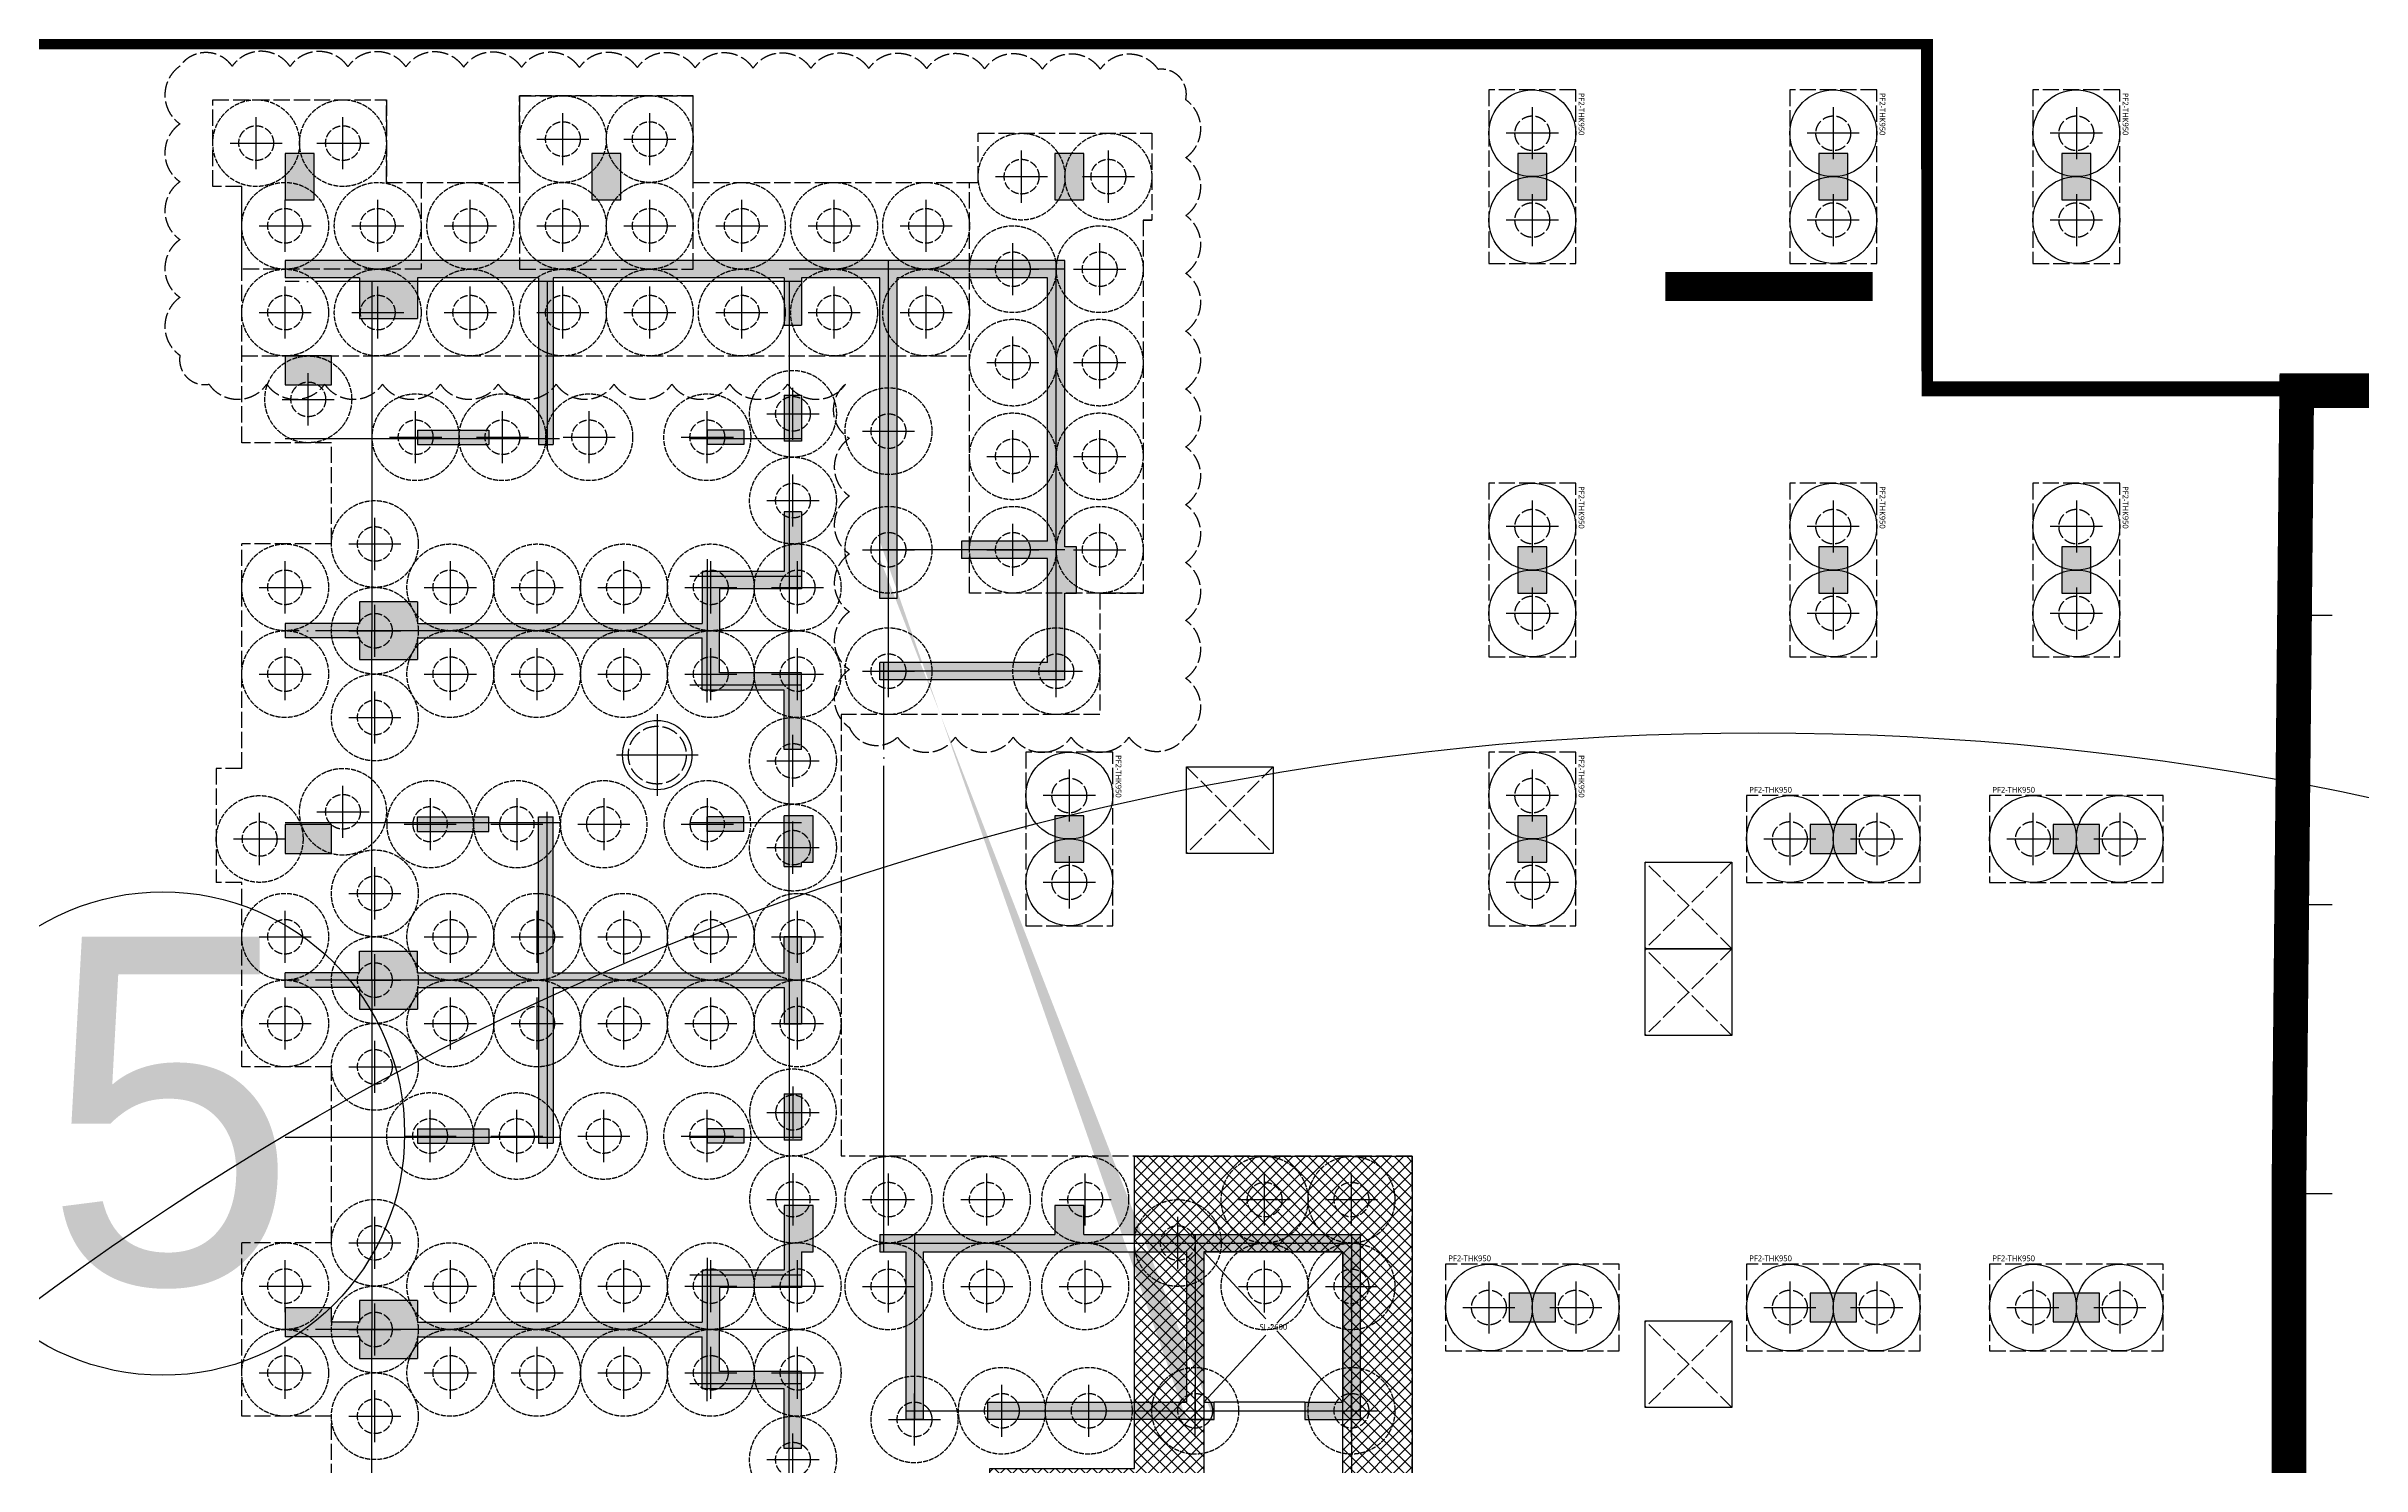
# Model space of a CAD drawing. Header units: millimetres. Extents: x 327808 to 2562540, y -728300 to 402793.
# Drawn here: x 932637 to 972644, y -90136 to -65597 of the extents above; entities that cross this region are included whole.
import ezdxf
from ezdxf.enums import TextEntityAlignment as Align

# ---------------------------------------------------------------- set-up
doc = ezdxf.new("R2010")
doc.units = ezdxf.units.MM
doc.header["$LTSCALE"] = 140
for name, pattern in [('CEN', [62, 60, -1, 0, -1]), ('CONTINOUS', [0]), ('DDOT', [14, 12, -1, 0, -1]), ('HID', [2.5, 2, -0.5])]:
    doc.linetypes.add(name, pattern=pattern)
doc.layers.add('0106', color=30, linetype='HID', plot=False)
doc.layers.add('DEFPOINT', color=144, linetype='Continuous', plot=False)
for name, color, linetype in [('252', 252, 'Continuous'), ('CEN', 1, 'CEN'), ('EL7', 7, 'Continuous'), ('MAT', 7, 'Continuous'), ('OPEN', 9, 'DDOT'), ('PILE', 3, 'HID'), ('PILE-P', 4, 'HID'), ('WALL', 4, 'Continuous'), ('기초꺽임', 7, 'Continuous'), ('기초꺽임-HAT', 5, 'Continuous'), ('기초연단', 3, 'Continuous'), ('끊어치기라인', 7, 'Continuous'), ('보강구간', 6, 'HID'), ('집수정-영구', 1, 'Continuous'), ('집수정-우수', 6, 'Continuous'), ('집수정-주동', 21, 'Continuous')]:
    doc.layers.add(name, color=color, linetype=linetype)
doc.styles.add('맑은고딕', font='malgun.ttf')
doc.styles.add('울릉도L', font='')
doc.styles.get('울릉도L').set_extended_font_data('Dotum')

# ---------------------------------------------------------------- blocks, each defined once
blk = doc.blocks.new('A$C762E058C')
at = {"layer": '252'}
h = blk.add_hatch(color=256, dxfattribs=at)
h.dxf.hatch_style = 1
h.paths.add_polyline_path([(6100, -22900), (5300, -22900), (5300, -23400), (6100, -23400)])
h.paths.add_polyline_path([(6100, -31000), (5300, -31000), (5300, -31500), (6100, -31500)])
h.paths.add_polyline_path([(6100, -39100), (5300, -39100), (5300, -39600), (6100, -39600)])
h.paths.add_polyline_path([(6100, -47200), (5300, -47200), (5300, -47700), (6100, -47700)])
h.paths.add_polyline_path([(6100, -55300), (5300, -55300), (5300, -55800), (6100, -55800)])
h.paths.add_polyline_path([(6100, -63400), (5300, -63400), (5300, -63900), (6100, -63900)])
h.paths.add_polyline_path([(50390, -22900), (50390, -23150), (44400, -23150), (44400, -23400), (43600, -23400), (43600, -23150), (40100, -23150), (40100, -23700), (39600, -23700), (39600, -23150), (34900, -23150), (34900, -23700), (34400, -23700), (34400, -23150), (26900, -23150), (26900, -23700), (26400, -23700), (26400, -22900)])
h.paths.add_polyline_path([(51300, -22900), (51300, -23150), (51800, -23150), (51800, -23700), (52300, -23700), (52300, -22900)])
h.paths.add_polyline_path([(40100, -28300), (40100, -27500), (39600, -27500), (39600, -28300)])
h.paths.add_polyline_path([(13600, -23700), (13600, -22900), (13100, -22900), (13100, -23700)])
h.paths.add_polyline_path([(13600, -28300), (13600, -27500), (13100, -27500), (13100, -28300)])
h.paths.add_polyline_path([(26900, -28300), (26900, -27500), (26400, -27500), (26400, -28300)])
h.paths.add_polyline_path([(18900, -23700), (18900, -22900), (18400, -22900), (18400, -23700)])
h.paths.add_polyline_path([(52300, -28300), (52300, -27500), (51800, -27500), (51800, -28300)])
h.paths.add_polyline_path([(44300, -28300), (44300, -27500), (43800, -27500), (43800, -28300)])
h.paths.add_polyline_path([(34900, -28300), (34900, -27500), (34400, -27500), (34400, -28300)])
h.paths.add_polyline_path([(18900, -28300), (18900, -27500), (18400, -27500), (18400, -28300)])
h.paths.add_polyline_path([(35050, -47200), (34250, -47200), (34250, -47700), (35050, -47700)])
h.paths.add_polyline_path([(40250, -47200), (39450, -47200), (39450, -47700), (40250, -47700)])
h.paths.add_polyline_path([(34900, -39750), (34900, -38950), (34400, -38950), (34400, -39750)])
h.paths.add_polyline_path([(40250, -39100), (39450, -39100), (39450, -39600), (40250, -39600)])
h.paths.add_polyline_path([(40100, -35100), (40100, -34300), (39600, -34300), (39600, -35100)])
h.paths.add_polyline_path([(44450, -39100), (43650, -39100), (43650, -39600), (44450, -39600)])
h.paths.add_polyline_path([(44300, -35100), (44300, -34300), (43800, -34300), (43800, -35100)])
h.paths.add_polyline_path([(34900, -35100), (34900, -34300), (34400, -34300), (34400, -35100)])
h.paths.add_polyline_path([(44450, -47200), (43650, -47200), (43650, -47700), (44450, -47700)])
h.paths.add_polyline_path([(44450, -63400), (43650, -63400), (43650, -63900), (44450, -63900)])
h.paths.add_polyline_path([(44450, -55300), (43650, -55300), (43650, -55800), (44450, -55800)])
h.paths.add_polyline_path([(52250, -63400), (51450, -63400), (51450, -63900), (52250, -63900)])
h.paths.add_polyline_path([(60350, -55300), (59550, -55300), (59550, -55800), (60350, -55800)])
h.paths.add_polyline_path([(52250, -55300), (51450, -55300), (51450, -55800), (52250, -55800)])
h.paths.add_polyline_path([(60350, -63400), (59550, -63400), (59550, -63900), (60350, -63900)])
h.paths.add_polyline_path([(52300, -35100), (52300, -34300), (51800, -34300), (51800, -35100)])
h.paths.add_polyline_path([(60300, -35100), (60300, -34300), (59800, -34300), (59800, -35100)])
h.paths.add_polyline_path([(60350, -39100), (59550, -39100), (59550, -39600), (60350, -39600)])
h.paths.add_polyline_path([(52250, -39100), (51450, -39100), (51450, -39600), (52250, -39600)])
h.paths.add_polyline_path([(60350, -47200), (59550, -47200), (59550, -47700), (60350, -47700)])
h.paths.add_polyline_path([(52250, -47200), (51450, -47200), (51450, -47700), (52250, -47700)])
h.paths.add_polyline_path([(60300, -23700), (60300, -22900), (59800, -22900), (59800, -23700)])
h.paths.add_polyline_path([(60300, -28300), (60300, -27500), (59800, -27500), (59800, -28300)])
h = blk.add_hatch(color=256, dxfattribs=at)
h.dxf.hatch_style = 1
h.paths.add_polyline_path([(35050, -54495), (34250, -54495), (34250, -54995), (35050, -54995)])
h.paths.add_polyline_path([(40280, -55295), (40480, -55295), (40480, -55985), (39665, -55985), (39665, -56285), (40480, -56285), (40480, -60480), (37300, -60480), (37300, -60730), (40480, -60730), (40480, -63825), (39180, -63825), (39180, -64125), (39300, -64125), (39300, -64625), (39800, -64625), (39800, -64125), (40480, -64125), (40480, -65410), (40780, -65410), (40780, -54495), (40280, -54495)])
h.paths.add_polyline_path([(34900, -64625), (34900, -64125), (35160, -64125), (35160, -63825), (33805, -63825), (33805, -57445), (34755, -57445), (34755, -56285), (36135, -56285), (36135, -55985), (34455, -55985), (34455, -57145), (33680, -57145), (32905, -57145), (32905, -55985), (31225, -55985), (31225, -56285), (32605, -56285), (32605, -57445), (33555, -57445), (33555, -63825), (32200, -63825), (32200, -64125), (33555, -64125), (33555, -65410), (33805, -65410), (33805, -64125), (34400, -64125), (34400, -64625)])
h.paths.add_polyline_path([(26565, -64625), (26565, -64125), (25700, -64125), (25700, -63825), (26815, -63825), (26815, -60730), (23820, -60730), (23820, -60480), (26815, -60480), (26815, -56285), (26185, -56285), (26185, -55985), (26940, -55985), (27695, -55985), (27695, -56285), (27065, -56285), (27065, -60480), (30060, -60480), (30060, -60730), (27065, -60730), (27065, -63825), (28180, -63825), (28180, -64125), (27065, -64125), (27065, -65410), (26815, -65410), (26815, -64625)])
h.paths.add_polyline_path([(18900, -64625), (18900, -64125), (20075, -64125), (20075, -65410), (20325, -65410), (20325, -64125), (21680, -64125), (21680, -63825), (20325, -63825), (20325, -57445), (21275, -57445), (21275, -56285), (22655, -56285), (22655, -55985), (20975, -55985), (20975, -57145), (20200, -57145), (19425, -57145), (19425, -55985), (17745, -55985), (17745, -56285), (19125, -56285), (19125, -57445), (20075, -57445), (20075, -63825), (18400, -63825), (18400, -64625)])
h.paths.add_polyline_path([(13100, -55785), (13100, -55985), (13100, -65410), (13400, -65410), (13400, -64325), (13900, -64325), (13900, -64125), (14700, -64125), (14700, -63825), (13400, -63825), (13400, -60730), (16580, -60730), (16580, -60480), (13400, -60480), (13400, -56285), (14215, -56285), (14215, -55985), (13900, -55985), (13900, -55785)])
h.paths.add_polyline_path([(31375, -54635), (31375, -54485), (23825, -54485), (23825, -54185), (26175, -54185), (26175, -51585), (27175, -51585), (27175, -51885), (26475, -51885), (26475, -54185), (31375, -54185), (31375, -51885), (30775, -51885), (30775, -51585), (31675, -51585), (31675, -54635)])
h.paths.add_polyline_path([(29585, -51585), (29585, -51885), (28265, -51885), (28265, -51585)], flags=17)
h.paths.add_polyline_path([(17480, -53885), (15385, -53885), (15385, -53185), (14385, -53185), (14385, -53885), (13100, -53885), (13100, -54185), (22025, -54185), (22025, -53885), (22025, -53115), (21725, -53115), (21725, -53885), (17730, -53885), (17730, -51050), (17480, -51050)])
h.paths.add_polyline_path([(15385, -51300), (15385, -51050), (16620, -51050), (16620, -51300)], flags=17)
h.paths.add_polyline_path([(21025, -51300), (21025, -51050), (20395, -51050), (20395, -51300)], flags=17)
h.paths.add_polyline_path([(21725, -51905), (21725, -51105), (22025, -51105), (22025, -51905)])
h.paths.add_polyline_path([(29690, -64125), (29690, -63825), (30090, -63825), (30090, -64125)])
h.paths.add_polyline_path([(29810, -63125), (30060, -63125), (30060, -61590), (29810, -61590)], flags=17)
h.paths.add_polyline_path([(29810, -56985), (30060, -56985), (30060, -57815), (29810, -57815)], flags=17)
h.paths.add_polyline_path([(29205, -56285), (30005, -56285), (30005, -55985), (29205, -55985)])
h.paths.add_polyline_path([(37670, -64125), (37670, -63825), (37270, -63825), (37270, -64125)])
h.paths.add_polyline_path([(37550, -63125), (37300, -63125), (37300, -61590), (37550, -61590)])
h.paths.add_polyline_path([(37550, -56985), (37300, -56985), (37300, -57815), (37550, -57815)])
h.paths.add_polyline_path([(38155, -56285), (37355, -56285), (37355, -55985), (38155, -55985)], flags=17)
h.paths.add_polyline_path([(24190, -64125), (24190, -63825), (23790, -63825), (23790, -64125)])
h.paths.add_polyline_path([(24070, -63125), (23820, -63125), (23820, -61590), (24070, -61590)])
h.paths.add_polyline_path([(24070, -56985), (23820, -56985), (23820, -57815), (24070, -57815)])
h.paths.add_polyline_path([(24675, -56285), (23875, -56285), (23875, -55985), (24675, -55985)])
h.paths.add_polyline_path([(16210, -64125), (16210, -63825), (16610, -63825), (16610, -64125)])
h.paths.add_polyline_path([(16330, -63125), (16580, -63125), (16580, -61590), (16330, -61590)], flags=17)
h.paths.add_polyline_path([(16330, -56985), (16580, -56985), (16580, -57815), (16330, -57815)], flags=17)
h.paths.add_polyline_path([(15725, -56285), (16525, -56285), (16525, -55985), (15725, -55985)], flags=17)
h.paths.add_polyline_path([(26775, -34300), (26575, -34300), (26575, -29350), (13100, -29350), (13100, -29650), (14385, -29650), (14385, -30350), (15385, -30350), (15385, -29650), (17480, -29650), (17480, -32530), (17730, -32530), (17730, -29650), (21725, -29650), (21725, -30465), (22025, -30465), (22025, -29650), (23375, -29650), (23375, -35190), (23675, -35190), (23675, -29650), (26275, -29650), (26275, -34200), (24785, -34200), (24785, -34500), (26275, -34500), (26275, -36300), (23375, -36300), (23375, -36600), (26575, -36600), (26575, -35100), (26775, -35100)])
h.paths.add_polyline_path([(13100, -47455), (13100, -47955), (14385, -47955), (14385, -48330), (15385, -48330), (15385, -47955), (20305, -47955), (20305, -48855), (21725, -48855), (21725, -49885), (22025, -49885), (22025, -48555), (20605, -48555), (20605, -47830), (20605, -47105), (22025, -47105), (22025, -46485), (22225, -46485), (22225, -45685), (21725, -45685), (21725, -45775), (21725, -46805), (20305, -46805), (20305, -47705), (15385, -47705), (15385, -47330), (14385, -47330), (14385, -47705), (13900, -47705), (13900, -47455)])
h.paths.add_polyline_path([(13900, -39100), (13100, -39100), (13100, -39600), (13900, -39600)], flags=17)
h.paths.add_polyline_path([(13900, -31000), (13100, -31000), (13100, -31500), (13900, -31500)], flags=17)
h.paths.add_polyline_path([(22225, -39750), (22225, -38950), (21725, -38950), (21725, -39825), (22025, -39825), (22025, -39750)])
h.paths.add_polyline_path([(26900, -39750), (26900, -38950), (26400, -38950), (26400, -39750)], flags=17)
h.paths.add_polyline_path([(26400, -45685), (26400, -46185), (23375, -46185), (23375, -46485), (23825, -46485), (23825, -49385), (24125, -49385), (24125, -46485), (28675, -46485), (28675, -49085), (25235, -49085), (25235, -49385), (29150, -49385), (29150, -49085), (28975, -49085), (28975, -46485), (31375, -46485), (31375, -49085), (30720, -49085), (30720, -49385), (31675, -49385), (31675, -46185), (26900, -46185), (26900, -45685)])
h.paths.add_polyline_path([(15385, -35250), (14385, -35250), (14385, -35625), (13100, -35625), (13100, -35875), (14385, -35875), (14385, -36250), (15385, -36250), (15385, -35875), (20305, -35875), (20305, -36775), (21725, -36775), (21725, -37805), (22025, -37805), (22025, -36475), (20605, -36475), (20605, -35750), (20605, -35025), (22025, -35025), (22025, -33695), (21725, -33695), (21725, -34725), (20305, -34725), (20305, -35625), (15385, -35625)])
h.paths.add_polyline_path([(14385, -41665), (13100, -41665), (13100, -41915), (14385, -41915), (14385, -42290), (15385, -42290), (15385, -41915), (17480, -41915), (17480, -44610), (17730, -44610), (17730, -41915), (21725, -41915), (21725, -42545), (22025, -42545), (22025, -41790), (22025, -41035), (21725, -41035), (21725, -41665), (17730, -41665), (17730, -38970), (17480, -38970), (17480, -41665), (15385, -41665), (15385, -41290), (14385, -41290)])
h.paths.add_polyline_path([(15385, -39220), (15385, -38970), (16620, -38970), (16620, -39220)], flags=17)
h.paths.add_polyline_path([(21025, -39220), (21025, -38970), (20395, -38970), (20395, -39220)], flags=17)
h.paths.add_polyline_path([(15385, -44360), (15385, -44610), (16620, -44610), (16620, -44360)], flags=17)
h.paths.add_polyline_path([(21025, -44360), (21025, -44610), (20395, -44610), (20395, -44360)], flags=17)
h.paths.add_polyline_path([(21725, -43755), (21725, -44555), (22025, -44555), (22025, -43755)])
h.paths.add_polyline_path([(15385, -32280), (15385, -32530), (16620, -32530), (16620, -32280)], flags=17)
h.paths.add_polyline_path([(21025, -32280), (21025, -32530), (20395, -32530), (20395, -32280)], flags=17)
h.paths.add_polyline_path([(21725, -31675), (21725, -32475), (22025, -32475), (22025, -31675)], flags=17)
edge = h.paths.add_edge_path()
edge.add_line((23375, -34500), (23375, -34200))
edge.add_line((28675, -49385), (29150, -49385))
blk = doc.blocks.new('PILE-600')
at = {"layer": 'DEFPOINT', "color": 173, "linetype": 'HID', "ltscale": 0.3}
blk.add_circle((0, 0), 750, dxfattribs=at)
at = {"layer": 'PILE', "linetype": 'Continuous'}
for p, q in [((0, -450), (0, 450)), ((-450, 0), (450, 0))]:
    blk.add_line(p, q, dxfattribs=at)
at = {"layer": 'PILE', "ltscale": 0.5}
blk.add_circle((0, 0), 300, dxfattribs=at)
blk = doc.blocks.new('PILE-P')
at = {"layer": 'DEFPOINT'}
blk.add_circle((0, 0), 750, dxfattribs=at)
at = {"layer": 'PILE-P', "color": 4, "linetype": 'CONTINOUS'}
for p, q in [((0, -450), (0, 450)), ((-450, 0), (450, 0))]:
    blk.add_line(p, q, dxfattribs=at)
at = {"layer": 'PILE-P', "linetype": 'HID', "ltscale": 0.7}
blk.add_circle((0, 0), 300, dxfattribs=at)
blk = doc.blocks.new('PF2')
at = {"layer": 'MAT', "linetype": 'HID'}
blk.add_lwpolyline([(-1500, -750), (1500, -750), (1500, 750), (-1500, 750)], close=True, dxfattribs=at)
at = {"layer": 'PILE-P', "rotation": 270}
for p in [(-750, 0), (750, 0)]:
    blk.add_blockref('PILE-P', p, dxfattribs=at)
at = {"layer": 'DEFPOINT', "color": 1, "style": '맑은고딕'}
blk.add_text('PF2-THK950', height=100, dxfattribs=at).set_placement((-1450, 850), align=Align.MIDDLE_LEFT)
blk = doc.blocks.new('집수정-주동')
at = {"layer": '집수정-주동'}
for p, q in [((0, 707), (0, -707)), ((707, 0), (-707, 0))]:
    blk.add_line(p, q, dxfattribs=at)
blk.add_circle((0, 0), 600, dxfattribs=at)
at = {"layer": '집수정-주동', "linetype": 'HID'}
blk.add_circle((0, 0), 500, dxfattribs=at)
blk = doc.blocks.new('집수정-1.5x1.5-영구')
at = {"layer": '집수정-영구', "linetype": 'HID'}
for p, q in [((1500, 0), (0, 1500)), ((0, 0), (1500, 1500))]:
    blk.add_line(p, q, dxfattribs=at)
at = {"layer": '집수정-영구'}
blk.add_lwpolyline([(0, 0), (0, 1500), (1500, 1500), (1500, 0)], close=True, dxfattribs=at)
blk = doc.blocks.new('영구집수정')
at = {"layer": '집수정-영구', "rotation": 180}
blk.add_blockref('집수정-1.5x1.5-영구', (30175, -38100), dxfattribs=at)

msp = doc.modelspace()

# ---------------------------------------------------------------- hatches: boundary and pattern name
at = {"layer": '기초꺽임'}
h = msp.add_hatch(dxfattribs=at)
h.set_pattern_fill('CROSS', color=6, scale=10000)
h.set_pattern_definition([(0, (70880.7, -460434.6), (2500, 2500), [1250, -3750]), (90, (71505.7, -461059.6), (-2500, 2500), [1250, -3750])])
h.paths.add_polyline_path([(985461.5, -108327.2), (1005312.2, -108327.2), (1005313.9, -131505.2), (1037254.7, -131502.9), (1037712.2, -107735.2), (1020512.6, -107646.7), (1020512.2, -91630.2), (987625, -91648), (987426.2, -71705.2), (971521.4, -71550.8), (971386.9, -107841.7), (923137.2, -107857.2), (923137.2, -117355.2), (946812.2, -117355.2), (946812.2, -131611.5), (985461.4, -131505.2)])
at = {"layer": '기초꺽임-HAT'}
h = msp.add_hatch(dxfattribs=at)
h.set_pattern_fill('ANSI37', color=256, scale=1200, style=0)
h.set_pattern_definition([(45, (1014344.78, -18896.3), (-106.06602, 106.06602), []), (135, (1014344.78, -18896.3), (-106.06602, -106.06602), [])])
h.paths.add_polyline_path([(950138.7, -94135.8), (955038.7, -94135.8), (955038.7, -86435.8), (952638.7, -86435.8), (952638.7, -91835.8), (950138.7, -91835.8)], flags=16)
h.paths.add_polyline_path([(956238.7, -95335.8), (948663.7, -95335.8), (948663.7, -93535.8), (948938.7, -93535.8), (948938.7, -90185.8), (951438.7, -90185.8), (951438.7, -84785.8), (952638.7, -84785.8), (956238.7, -84785.8)])

# ---------------------------------------------------------------- linework, layer by layer
at = {"color": 130, "linetype": 'ByBlock', "const_width": 200}
for points in [[(965138.7, -12890.2), (982588.8, -12890.2), (982588.8, -23920.2), (978428.8, -23920.2), (978428.8, -33900.2), (995788.8, -33900.2), (995788.8, -38570.2), (1011578.8, -38570.2), (1011763.7, -67700.8), (987427.7, -67700.8), (987427.7, -71550.8), (965138.7, -71550.8), (965138.7, -12675.1)], [(918822.5, -107687.3), (971388.4, -107687.3), (971521.7, -71491.4), (965138.7, -71491.4), (965128.9, -65549.6), (918822.5, -65549.6), (918822.5, -107687.3)]]:
    msp.add_lwpolyline(points, dxfattribs=at)
at = {"layer": '0106'}
msp.add_lwpolyline([(934946.5, -65939, 0.5205671), (934946.5, -66939, 0.5205671), (934946.5, -67939, 0.5205671), (934946.5, -68939, 0.5205671), (934946.5, -69939, 0.5205671), (934946.5, -70939, 0.5205671), (935446.5, -71439.1, 0.5205671), (936446.5, -71439.1, 0.5205671), (937446.5, -71439.1, 0.5205671), (938446.5, -71439.1, 0.5205671), (939446.5, -71439.1, 0.5205671), (940446.5, -71439.1, 0.5205671), (941446.5, -71439.1, 0.5205671), (942446.5, -71439.1, 0.5205671), (943446.5, -71439.1, 0.5205671), (944446.5, -71439.1, 0.5205671), (945446.5, -71439.1, 0.5205671), (946446.5, -71439.1, 0.5205671), (946512.6, -72373, 0.5205671), (946512.6, -73373, 0.5205671), (946512.6, -74373, 0.5205671), (946512.6, -75373, 0.5205671), (946512.6, -76373, 0.5205671), (946512.6, -77373, 0.5205671), (947344.1, -77541.5, 0.5205671), (948344.1, -77541.5, 0.5205671), (949344.1, -77541.5, 0.5205671), (950344.1, -77541.5, 0.5205671), (951344.1, -77541.5, 0.5205671), (952324.9, -77522.2, 0.5205671), (952324.9, -76522.2, 0.5205671), (952324.9, -75522.2, 0.5205671), (952324.9, -74522.2, 0.5205671), (952324.9, -73522.2, 0.5205671), (952324.9, -72522.2, 0.5205671), (952324.9, -71522.2, 0.5205671), (952324.9, -70522.2, 0.5205671), (952324.9, -69522.2, 0.5205671), (952324.9, -68522.2, 0.5205671), (952324.9, -67522.2, 0.5205671), (952324.9, -66522.2, 0.5205671), (951849.1, -65996.4, 0.5205671), (950849.1, -65993, 0.5205671), (949849.1, -65989.6, 0.5205671), (948849.1, -65986.2, 0.5205671), (947849.1, -65982.9, 0.5205671), (946849.1, -65979.5, 0.5205671), (945849.1, -65976.1, 0.5205671), (944849.1, -65972.7, 0.5205671), (943849.1, -65969.3, 0.5205671), (942849.1, -65965.9, 0.5205671), (941849.1, -65962.5, 0.5205671), (940849.1, -65959.1, 0.5205671), (939849.1, -65955.7, 0.5205671), (938849.1, -65952.3, 0.5205671), (937849.1, -65948.9, 0.5205671), (936849.1, -65945.5, 0.5205671), (935849.2, -65942.1, 0.5205671)], format="xyb", close=True, dxfattribs=at)
at = {"layer": 'CEN'}
for p, q in [((950238.7, -69450.8), (945473.7, -69450.8)), ((947188.7, -76550.8), (947188.7, -69300.8)), ((950088.7, -76550.8), (950088.7, -69300.8)), ((945688.7, -69660.8), (936763.7, -69660.8)), ((938263.7, -69660.8), (938263.7, -75700.8)), ((941293.7, -69660.8), (941293.7, -72570.8)), ((945473.7, -69660.8), (945473.7, -75700.8)), ((941503.7, -72380.8), (936763.7, -72380.8)), ((945688.7, -72380.8), (943753.7, -72380.8)), ((950238.7, -74300.8), (947038.7, -74300.8)), ((945688.7, -74760.8), (943753.7, -74760.8)), ((944053.7, -74460.8), (944053.7, -75700.8)), ((945688.7, -75700.8), (936763.7, -75700.8)), ((945688.7, -75700.8), (936763.7, -75700.8)), ((938263.7, -81740.8), (938263.7, -75700.8)), ((944053.7, -76940.8), (944053.7, -75700.8)), ((945473.7, -81740.8), (945473.7, -75700.8)), ((950238.7, -76400.8), (947038.7, -76400.8)), ((947108.7, -86435.8), (947108.7, -76250.8)), ((945688.7, -76640.8), (943753.7, -76640.8)), ((941503.7, -79020.8), (936763.7, -79020.8)), ((941293.7, -81740.8), (941293.7, -78830.8)), ((945688.7, -79020.8), (943753.7, -79020.8)), ((945688.7, -81740.8), (936763.7, -81740.8)), ((945688.7, -81740.8), (936763.7, -81740.8)), ((938263.7, -81740.8), (938263.7, -87780.8)), ((941293.7, -81740.8), (941293.7, -84650.8)), ((945473.7, -81740.8), (945473.7, -87780.8)), ((941503.7, -84460.8), (936763.7, -84460.8)), ((945688.7, -84460.8), (943753.7, -84460.8)), ((947038.7, -86285.8), (955338.7, -86285.8)), ((947638.7, -86135.8), (947638.7, -89335.8)), ((952488.7, -86135.8), (952488.7, -89335.8)), ((955188.7, -86135.8), (955188.7, -94585.8)), ((944053.7, -86540.8), (944053.7, -87780.8)), ((945688.7, -86840.8), (943753.7, -86840.8)), ((945688.7, -87780.8), (936763.7, -87780.8)), ((945688.7, -87780.8), (936763.7, -87780.8)), ((938263.7, -93820.8), (938263.7, -87780.8)), ((944053.7, -89020.8), (944053.7, -87780.8)), ((945473.7, -93820.8), (945473.7, -87780.8)), ((945688.7, -88720.8), (943753.7, -88720.8)), ((947488.7, -89185.8), (955338.7, -89185.8))]:
    msp.add_line(p, q, dxfattribs=at)
at = {"layer": 'EL7'}
msp.add_line((954383.7, -89035.8), (952813.7, -89035.8), dxfattribs=at)
at = {"layer": 'OPEN'}
for p, q in [((955038.7, -89035.8), (952638.7, -86435.8)), ((955038.7, -86435.8), (952638.7, -89035.8))]:
    msp.add_line(p, q, dxfattribs=at)
at = {"layer": 'WALL'}
for p, q in [((937263.7, -67450.8), (936763.7, -67450.8)), ((936763.7, -67450.8), (936763.7, -68250.8)), ((937263.7, -68250.8), (937263.7, -67450.8)), ((942563.7, -67450.8), (942063.7, -67450.8)), ((942063.7, -67450.8), (942063.7, -68250.8)), ((942563.7, -68250.8), (942563.7, -67450.8)), ((950563.7, -67450.8), (950063.7, -67450.8)), ((950063.7, -67450.8), (950063.7, -68250.8)), ((950563.7, -68250.8), (950563.7, -67450.8)), ((958563.7, -67450.8), (958063.7, -67450.8)), ((958063.7, -67450.8), (958063.7, -68250.8)), ((958563.7, -68250.8), (958563.7, -67450.8)), ((963763.7, -67450.8), (963263.7, -67450.8)), ((963263.7, -67450.8), (963263.7, -68250.8)), ((963763.7, -68250.8), (963763.7, -67450.8)), ((967963.7, -67450.8), (967463.7, -67450.8)), ((967463.7, -67450.8), (967463.7, -68250.8)), ((967963.7, -68250.8), (967963.7, -67450.8)), ((936763.7, -68250.8), (937263.7, -68250.8)), ((942063.7, -68250.8), (942563.7, -68250.8)), ((950063.7, -68250.8), (950563.7, -68250.8)), ((958063.7, -68250.8), (958563.7, -68250.8)), ((963263.7, -68250.8), (963763.7, -68250.8)), ((967463.7, -68250.8), (967963.7, -68250.8)), ((936763.7, -69300.8), (936763.7, -69600.8)), ((950238.7, -69300.8), (936763.7, -69300.8)), ((938048.7, -69600.8), (936763.7, -69600.8)), ((938048.7, -69600.8), (938048.7, -70300.8)), ((939048.7, -69600.8), (939048.7, -70300.8)), ((941143.7, -69600.8), (939048.7, -69600.8)), ((941143.7, -69600.8), (941143.7, -72480.8)), ((941393.7, -69600.8), (941393.7, -72480.8)), ((945388.7, -69600.8), (941393.7, -69600.8)), ((945388.7, -69600.8), (945388.7, -70415.8)), ((947038.7, -69600.8), (945688.7, -69600.8)), ((945688.7, -69600.8), (945688.7, -70415.8)), ((947038.7, -75140.8), (947038.7, -69600.8)), ((947338.7, -75140.8), (947338.7, -69600.8)), ((949938.7, -69600.8), (947338.7, -69600.8)), ((949938.7, -74150.8), (949938.7, -69600.8)), ((950238.7, -74250.8), (950238.7, -69300.8)), ((938048.7, -70300.8), (939048.7, -70300.8)), ((945388.7, -70415.8), (945688.7, -70415.8)), ((936763.7, -70950.8), (936763.7, -71450.8)), ((937563.7, -70950.8), (936763.7, -70950.8)), ((937563.7, -71450.8), (937563.7, -70950.8)), ((936763.7, -71450.8), (937563.7, -71450.8)), ((945388.7, -71625.8), (945688.7, -71625.8)), ((945388.7, -71625.8), (945388.7, -72425.8)), ((945688.7, -71625.8), (945688.7, -72425.8)), ((939048.7, -72230.8), (940283.7, -72230.8)), ((939048.7, -72230.8), (939048.7, -72480.8)), ((940283.7, -72230.8), (940283.7, -72480.8)), ((944688.7, -72230.8), (944058.7, -72230.8)), ((944058.7, -72230.8), (944058.7, -72480.8)), ((944688.7, -72230.8), (944688.7, -72480.8)), ((939048.7, -72480.8), (940283.7, -72480.8)), ((941143.7, -72480.8), (941393.7, -72480.8)), ((944688.7, -72480.8), (944058.7, -72480.8)), ((945688.7, -72425.8), (945388.7, -72425.8)), ((945688.7, -73645.8), (945388.7, -73645.8)), ((945388.7, -73645.8), (945388.7, -74675.8)), ((945688.7, -73645.8), (945688.7, -74975.8)), ((947038.7, -74450.8), (947038.7, -74150.8)), ((949938.7, -74150.8), (948448.7, -74150.8)), ((948448.7, -74150.8), (948448.7, -74450.8)), ((950438.7, -74250.8), (950238.7, -74250.8)), ((950438.7, -75050.8), (950438.7, -74250.8)), ((958563.7, -74250.8), (958063.7, -74250.8)), ((958063.7, -74250.8), (958063.7, -75050.8)), ((958563.7, -75050.8), (958563.7, -74250.8)), ((963763.7, -74250.8), (963263.7, -74250.8)), ((963263.7, -74250.8), (963263.7, -75050.8)), ((963763.7, -75050.8), (963763.7, -74250.8)), ((967963.7, -74250.8), (967463.7, -74250.8)), ((967463.7, -74250.8), (967463.7, -75050.8)), ((967963.7, -75050.8), (967963.7, -74250.8)), ((943968.7, -74675.8), (943968.7, -75575.8)), ((945388.7, -74675.8), (943968.7, -74675.8)), ((949938.7, -74450.8), (948448.7, -74450.8)), ((949938.7, -76250.8), (949938.7, -74450.8)), ((938048.7, -75200.8), (938048.7, -75575.8)), ((939048.7, -75200.8), (938048.7, -75200.8)), ((939048.7, -75200.8), (939048.7, -75575.8)), ((944268.7, -74975.8), (944268.7, -75700.8)), ((945688.7, -74975.8), (944268.7, -74975.8)), ((947338.7, -75140.8), (947038.7, -75140.8)), ((950238.7, -76550.8), (950238.7, -75050.8)), ((950238.7, -75050.8), (950438.7, -75050.8)), ((958063.7, -75050.8), (958563.7, -75050.8)), ((963263.7, -75050.8), (963763.7, -75050.8)), ((967463.7, -75050.8), (967963.7, -75050.8)), ((936763.7, -75575.8), (936763.7, -75825.8)), ((938048.7, -75575.8), (936763.7, -75575.8)), ((939048.7, -75575.8), (943968.7, -75575.8)), ((938048.7, -75825.8), (936763.7, -75825.8)), ((938048.7, -75825.8), (938048.7, -76200.8)), ((939048.7, -75825.8), (943968.7, -75825.8)), ((939048.7, -75825.8), (939048.7, -76200.8)), ((943968.7, -76725.8), (943968.7, -75825.8)), ((944268.7, -76425.8), (944268.7, -75700.8)), ((938048.7, -76200.8), (939048.7, -76200.8)), ((949938.7, -76250.8), (947038.7, -76250.8)), ((947038.7, -76550.8), (947038.7, -76250.8)), ((945388.7, -76725.8), (943968.7, -76725.8)), ((945688.7, -76425.8), (944268.7, -76425.8)), ((945388.7, -77755.8), (945388.7, -76725.8)), ((945688.7, -77755.8), (945688.7, -76425.8)), ((950238.7, -76550.8), (947038.7, -76550.8)), ((945688.7, -77755.8), (945388.7, -77755.8)), ((936763.7, -79050.8), (936763.7, -79550.8)), ((937563.7, -79050.8), (936763.7, -79050.8)), ((937563.7, -79550.8), (937563.7, -79050.8)), ((939048.7, -78920.8), (940283.7, -78920.8)), ((939048.7, -79170.8), (939048.7, -78920.8)), ((939048.7, -79170.8), (940283.7, -79170.8)), ((940283.7, -79170.8), (940283.7, -78920.8)), ((941143.7, -81615.8), (941143.7, -78920.8)), ((941143.7, -78920.8), (941393.7, -78920.8)), ((941393.7, -81615.8), (941393.7, -78920.8)), ((944688.7, -78920.8), (944058.7, -78920.8)), ((944058.7, -79170.8), (944058.7, -78920.8)), ((944688.7, -79170.8), (944058.7, -79170.8)), ((944688.7, -79170.8), (944688.7, -78920.8)), ((945388.7, -79775.8), (945388.7, -78900.8)), ((945888.7, -78900.8), (945388.7, -78900.8)), ((945888.7, -79700.8), (945888.7, -78900.8)), ((950563.7, -78900.8), (950063.7, -78900.8)), ((950063.7, -78900.8), (950063.7, -79700.8)), ((950563.7, -79700.8), (950563.7, -78900.8)), ((958563.7, -78900.8), (958063.7, -78900.8)), ((958063.7, -78900.8), (958063.7, -79700.8)), ((958563.7, -79700.8), (958563.7, -78900.8)), ((963113.7, -79050.8), (963113.7, -79550.8)), ((963913.7, -79050.8), (963113.7, -79050.8)), ((963913.7, -79550.8), (963913.7, -79050.8)), ((967313.7, -79050.8), (967313.7, -79550.8)), ((968113.7, -79050.8), (967313.7, -79050.8)), ((968113.7, -79550.8), (968113.7, -79050.8)), ((936763.7, -79550.8), (937563.7, -79550.8)), ((963113.7, -79550.8), (963913.7, -79550.8)), ((967313.7, -79550.8), (968113.7, -79550.8)), ((945388.7, -79775.8), (945688.7, -79775.8)), ((945688.7, -79775.8), (945688.7, -79700.8)), ((945688.7, -79700.8), (945888.7, -79700.8)), ((950063.7, -79700.8), (950563.7, -79700.8)), ((958063.7, -79700.8), (958563.7, -79700.8)), ((945388.7, -80985.8), (945688.7, -80985.8)), ((945388.7, -81615.8), (945388.7, -80985.8)), ((945688.7, -81740.8), (945688.7, -80985.8)), ((938048.7, -81240.8), (939048.7, -81240.8)), ((938048.7, -81615.8), (938048.7, -81240.8)), ((939048.7, -81615.8), (939048.7, -81240.8)), ((936763.7, -81865.8), (936763.7, -81615.8)), ((938048.7, -81615.8), (936763.7, -81615.8)), ((938048.7, -81865.8), (936763.7, -81865.8)), ((938048.7, -81865.8), (938048.7, -82240.8)), ((939048.7, -81615.8), (941143.7, -81615.8)), ((939048.7, -81865.8), (941143.7, -81865.8)), ((939048.7, -81865.8), (939048.7, -82240.8)), ((941143.7, -81865.8), (941143.7, -84560.8)), ((941393.7, -81615.8), (945388.7, -81615.8)), ((941393.7, -81865.8), (945388.7, -81865.8)), ((941393.7, -81865.8), (941393.7, -84560.8)), ((945388.7, -81865.8), (945388.7, -82495.8)), ((945688.7, -81740.8), (945688.7, -82495.8)), ((938048.7, -82240.8), (939048.7, -82240.8)), ((945388.7, -82495.8), (945688.7, -82495.8)), ((945388.7, -83705.8), (945688.7, -83705.8)), ((945388.7, -83705.8), (945388.7, -84505.8)), ((945688.7, -83705.8), (945688.7, -84505.8)), ((939048.7, -84310.8), (940283.7, -84310.8)), ((939048.7, -84310.8), (939048.7, -84560.8)), ((940283.7, -84310.8), (940283.7, -84560.8)), ((944688.7, -84310.8), (944058.7, -84310.8)), ((944058.7, -84310.8), (944058.7, -84560.8)), ((944688.7, -84310.8), (944688.7, -84560.8)), ((939048.7, -84560.8), (940283.7, -84560.8)), ((941143.7, -84560.8), (941393.7, -84560.8)), ((944688.7, -84560.8), (944058.7, -84560.8)), ((945688.7, -84505.8), (945388.7, -84505.8)), ((945888.7, -85635.8), (945388.7, -85635.8)), ((945388.7, -85635.8), (945388.7, -85725.8)), ((945388.7, -85725.8), (945388.7, -86755.8)), ((945888.7, -86435.8), (945888.7, -85635.8)), ((950563.7, -85635.8), (950063.7, -85635.8)), ((950063.7, -85635.8), (950063.7, -86135.8)), ((950563.7, -86135.8), (950563.7, -85635.8)), ((947038.7, -86135.8), (947038.7, -86435.8)), ((947038.7, -86135.8), (950063.7, -86135.8)), ((950563.7, -86135.8), (955338.7, -86135.8)), ((955338.7, -86135.8), (955338.7, -89335.8)), ((943968.7, -86755.8), (943968.7, -87655.8)), ((945388.7, -86755.8), (943968.7, -86755.8)), ((945688.7, -86435.8), (945688.7, -87055.8)), ((945688.7, -86435.8), (945888.7, -86435.8)), ((947038.7, -86435.8), (947488.7, -86435.8)), ((947488.7, -86435.8), (947488.7, -89335.8)), ((947788.7, -86435.8), (952338.7, -86435.8)), ((947788.7, -86435.8), (947788.7, -89335.8)), ((952338.7, -86435.8), (952338.7, -89035.8)), ((952638.7, -86435.8), (955038.7, -86435.8)), ((952638.7, -86435.8), (952638.7, -89035.8)), ((955038.7, -86435.8), (955038.7, -89035.8)), ((944268.7, -87055.8), (944268.7, -87780.8)), ((945688.7, -87055.8), (944268.7, -87055.8)), ((957913.7, -87150.8), (957913.7, -87650.8)), ((958713.7, -87150.8), (957913.7, -87150.8)), ((958713.7, -87650.8), (958713.7, -87150.8)), ((963113.7, -87150.8), (963113.7, -87650.8)), ((963913.7, -87150.8), (963113.7, -87150.8)), ((963913.7, -87650.8), (963913.7, -87150.8)), ((967313.7, -87150.8), (967313.7, -87650.8)), ((968113.7, -87150.8), (967313.7, -87150.8)), ((968113.7, -87650.8), (968113.7, -87150.8)), ((937563.7, -87405.8), (936763.7, -87405.8)), ((936763.7, -87405.8), (936763.7, -87905.8)), ((937563.7, -87655.8), (937563.7, -87405.8)), ((938048.7, -87280.8), (938048.7, -87655.8)), ((939048.7, -87280.8), (938048.7, -87280.8)), ((939048.7, -87280.8), (939048.7, -87655.8)), ((938048.7, -87905.8), (936763.7, -87905.8)), ((938048.7, -87655.8), (937563.7, -87655.8)), ((938048.7, -87905.8), (938048.7, -88280.8)), ((939048.7, -87655.8), (943968.7, -87655.8)), ((939048.7, -87905.8), (943968.7, -87905.8)), ((939048.7, -87905.8), (939048.7, -88280.8)), ((943968.7, -88805.8), (943968.7, -87905.8)), ((944268.7, -88505.8), (944268.7, -87780.8)), ((957913.7, -87650.8), (958713.7, -87650.8)), ((963113.7, -87650.8), (963913.7, -87650.8)), ((967313.7, -87650.8), (968113.7, -87650.8)), ((938048.7, -88280.8), (939048.7, -88280.8)), ((945388.7, -88805.8), (943968.7, -88805.8)), ((945688.7, -88505.8), (944268.7, -88505.8)), ((945388.7, -89835.8), (945388.7, -88805.8)), ((945688.7, -89835.8), (945688.7, -88505.8)), ((948898.7, -89035.8), (952338.7, -89035.8)), ((948898.7, -89035.8), (948898.7, -89335.8)), ((952638.7, -89035.8), (952813.7, -89035.8)), ((952813.7, -89335.8), (952813.7, -89035.8)), ((954383.7, -89035.8), (955038.7, -89035.8)), ((954383.7, -89035.8), (954383.7, -89335.8)), ((947788.7, -89335.8), (947488.7, -89335.8)), ((952813.7, -89335.8), (948898.7, -89335.8)), ((952338.7, -89335.8), (952813.7, -89335.8)), ((954383.7, -89335.8), (955338.7, -89335.8)), ((945688.7, -89835.8), (945388.7, -89835.8))]:
    msp.add_line(p, q, dxfattribs=at)
at = {"layer": '기초꺽임', "color": 1, "const_width": 30}
msp.add_lwpolyline([(965138.7, -47930.1), (965138.7, -71550.8), (987427.7, -71550.8), (987427.7, -67700.8), (1011763.7, -67700.8), (1011763.7, -47930.1)], dxfattribs=at)
at = {"layer": '기초꺽임', "const_width": 500}
msp.add_lwpolyline([(964192.5, -69747.9), (960612.4, -69747.9)], dxfattribs=at)
at = {"layer": '기초꺽임'}
for points in [[(956238.7, -95335.8), (948663.7, -95335.8), (948663.7, -93535.8), (948938.7, -93535.8), (948938.7, -90185.8), (951438.7, -90185.8), (951438.7, -84785.8), (952638.7, -84785.8), (956238.7, -84785.8)], [(950138.7, -94135.8), (955038.7, -94135.8), (955038.7, -86435.8), (952638.7, -86435.8), (952638.7, -91835.8), (950138.7, -91835.8)]]:
    msp.add_lwpolyline(points, close=True, dxfattribs=at)
at = {"layer": '기초꺽임', "color": 241, "true_color": 0xf7abae}
msp.add_circle((962217.9, -127466.3), 50000, dxfattribs=at)
at = {"layer": '기초꺽임', "color": 0, "linetype": 'ByBlock'}
msp.add_circle((934650.1, -84393.4), 4178.7, dxfattribs=at)
at = {"layer": '기초연단', "linetype": 'HID'}
for p, q in [((935513.7, -66520.8), (938513.7, -66520.8)), ((935513.7, -68020.8), (935513.7, -66520.8)), ((938513.7, -67950.8), (938513.7, -66520.8)), ((940813.7, -66450.8), (943813.7, -66450.8)), ((940813.7, -67950.8), (940813.7, -66450.8)), ((943813.7, -67950.8), (943813.7, -66450.8)), ((948738.7, -67100.8), (951738.7, -67100.8)), ((948738.7, -67950.8), (948738.7, -67100.8)), ((951738.7, -67100.8), (951738.7, -68600.8)), ((938513.7, -67950.8), (940813.7, -67950.8)), ((943813.7, -67950.8), (948738.7, -67950.8)), ((936013.7, -68020.8), (935513.7, -68020.8)), ((936013.7, -72450.8), (936013.7, -68020.8)), ((951588.7, -68600.8), (951588.7, -75050.8)), ((951588.7, -68600.8), (951738.7, -68600.8)), ((937563.7, -72450.8), (936013.7, -72450.8)), ((937563.7, -74200.8), (937563.7, -72450.8)), ((936013.7, -78080.8), (936013.7, -74200.8)), ((937563.7, -74200.8), (936013.7, -74200.8)), ((950838.7, -75050.8), (950838.7, -77150.8)), ((950838.7, -75050.8), (951588.7, -75050.8)), ((950838.7, -77150.8), (946368.7, -77150.8)), ((946368.7, -77150.8), (946368.7, -84785.8)), ((935573.7, -78080.8), (935573.7, -80050.8)), ((936013.7, -78080.8), (935573.7, -78080.8)), ((936013.7, -80050.8), (935573.7, -80050.8)), ((936013.7, -83240.8), (936013.7, -80050.8)), ((937563.7, -83240.8), (936013.7, -83240.8)), ((937563.7, -86280.8), (937563.7, -83240.8)), ((956238.7, -84785.8), (946368.7, -84785.8)), ((956238.7, -93795.8), (956238.7, -84785.8)), ((936013.7, -89280.8), (936013.7, -86280.8)), ((937563.7, -86280.8), (936013.7, -86280.8)), ((937563.7, -89280.8), (936013.7, -89280.8)), ((937563.7, -92485.8), (937563.7, -89280.8))]:
    msp.add_line(p, q, dxfattribs=at)
at = {"layer": '끊어치기라인', "color": 6, "linetype": 'ByBlock', "const_width": 600}
msp.add_lwpolyline([(916961.2, -107680.6), (971388.4, -107875.8), (971388.4, -85250.8), (971388.4, -85250.8), (971521.4, -71550.8), (987657.8, -71550.8), (987657.8, -91475.8), (1020513.7, -91475.8), (1020513.7, -107580.8), (1037713.7, -107580.8), (1037713.7, -131348.4), (1005313.7, -131350.8), (1005313.7, -108150.8), (985463, -108172.8), (985488.7, -131350.8), (946813.7, -131350.8), (946813.7, -117200.8), (916580.4, -117200.8)], dxfattribs=at)
at = {"layer": '보강구간'}
msp.add_line((936013.7, -70950.8), (948588.7, -70950.8), dxfattribs=at)
for points in [[(939113.7, -67950.8), (939113.7, -69450.8), (936013.7, -69450.8), (936013.7, -68020.8), (935513.7, -68020.8), (935513.7, -66520.8), (938513.7, -66520.8), (938513.7, -67950.8), (939113.7, -67950.8)], [(948588.7, -75050.8), (948588.7, -67950.8), (948738.7, -67950.8), (948738.7, -67100.8), (951738.7, -67100.8), (951738.7, -68600.8), (951588.7, -68600.8), (951588.7, -75050.8), (948588.7, -75050.8)]]:
    msp.add_lwpolyline(points, dxfattribs=at)
msp.add_lwpolyline([(940813.7, -69450.8), (943813.7, -69450.8), (943813.7, -66450.8), (940813.7, -66450.8)], close=True, dxfattribs=at)
at = {"layer": '집수정-우수', "linetype": 'HID'}
for p, q in [((961763.7, -79700.8), (960263.7, -81200.8)), ((961763.7, -81200.8), (960263.7, -79700.8)), ((961763.7, -81200.8), (960263.7, -82700.8)), ((961763.7, -82700.8), (960263.7, -81200.8)), ((961763.7, -87630.8), (960263.7, -89130.8)), ((961763.7, -89130.8), (960263.7, -87630.8))]:
    msp.add_line(p, q, dxfattribs=at)
at = {"layer": '집수정-우수'}
for points in [[(961763.7, -81200.8), (960263.7, -81200.8), (960263.7, -79700.8), (961763.7, -79700.8)], [(961763.7, -82700.8), (960263.7, -82700.8), (960263.7, -81200.8), (961763.7, -81200.8)], [(961763.7, -89130.8), (960263.7, -89130.8), (960263.7, -87630.8), (961763.7, -87630.8)]]:
    msp.add_lwpolyline(points, close=True, dxfattribs=at)

# ---------------------------------------------------------------- block references
at = {"layer": '252'}
msp.add_blockref('A$C762E058C', (923663.7, -39950.8), dxfattribs=at)
at = {"layer": 'PILE'}
for p in [(936263.7, -67270.8), (937763.7, -67270.8), (941563.7, -67200.8), (943063.7, -67200.8), (949488.7, -67850.8), (950988.7, -67850.8), (936763.7, -68700.8), (938363.7, -68700.8), (939963.7, -68700.8), (941563.7, -68700.8), (943063.7, -68700.8), (944653.7, -68700.8), (946248.7, -68700.8), (947838.7, -68700.8), (949338.7, -69450.8), (950838.7, -69450.8), (936763.7, -70200.8), (938363.7, -70200.8), (939963.7, -70200.8), (941563.7, -70200.8), (943063.7, -70200.8), (944653.7, -70200.8), (946248.7, -70200.8), (947838.7, -70200.8), (949338.7, -71065.8), (950838.7, -71065.8), (937163.7, -71700.8), (945538.7, -71950.8), (939018.7, -72355.8), (940518.7, -72355.8), (942018.7, -72355.8), (944058.7, -72355.8), (947188.7, -72250.8), (949338.7, -72685.8), (950838.7, -72685.8), (945538.7, -73450.8), (938313.7, -74200.8), (947188.7, -74300.8), (949338.7, -74300.8), (950838.7, -74300.8), (936763.7, -74950.8), (939618.7, -74950.8), (941118.7, -74950.8), (942618.7, -74950.8), (944118.7, -74950.8), (945618.7, -74950.8), (938313.7, -75700.8), (936763.7, -76450.8), (939618.7, -76450.8), (941118.7, -76450.8), (942618.7, -76450.8), (944118.7, -76450.8), (945618.7, -76450.8), (947188.7, -76400.8), (950088.7, -76400.8), (938313.7, -77200.8), (945538.7, -77950.8), (937763.7, -78830.8), (936323.7, -79300.8), (945538.7, -79450.8), (938313.7, -80240.8), (936763.7, -80990.8), (939618.7, -80990.8), (941118.7, -80990.8), (942618.7, -80990.8), (944118.7, -80990.8), (945618.7, -80990.8), (938313.7, -81740.8), (936763.7, -82490.8), (939618.7, -82490.8), (941118.7, -82490.8), (942618.7, -82490.8), (944118.7, -82490.8), (945618.7, -82490.8), (938313.7, -83240.8), (939268.7, -84435.8), (940768.7, -84435.8), (942268.7, -84435.8), (944058.7, -84435.8), (947188.7, -85535.8), (948888.7, -85535.8), (950588.7, -85535.8), (953688.7, -85535.8), (955188.7, -85535.8), (938313.7, -86280.8), (952188.7, -86285.8), (936763.7, -87030.8), (939618.7, -87030.8), (941118.7, -87030.8), (942618.7, -87030.8), (944118.7, -87030.8), (945618.7, -87030.8), (947188.7, -87035.8), (948888.7, -87035.8), (950588.7, -87035.8), (953688.7, -87035.8), (955188.7, -87035.8), (938313.7, -87780.8), (936763.7, -88530.8), (939618.7, -88530.8), (941118.7, -88530.8), (942618.7, -88530.8), (944118.7, -88530.8), (945618.7, -88530.8), (938313.7, -89280.8), (947638.7, -89335.8), (949148.7, -89185.8), (950648.7, -89185.8), (952488.7, -89185.8), (955188.7, -89185.8), (945538.7, -90030.8)]:
    msp.add_blockref('PILE-600', p, dxfattribs=at)
at = {"layer": 'PILE', "xscale": -1, "rotation": 180}
for p in [(939268.7, -79045.8), (940768.7, -79045.8), (942268.7, -79045.8), (944058.7, -79045.8), (945538.7, -84030.8), (945538.7, -85530.8)]:
    msp.add_blockref('PILE-600', p, dxfattribs=at)
at = {"layer": 'PILE-P', "rotation": 270}
for p in [(958313.7, -67850.8), (963513.7, -67850.8), (967713.7, -67850.8), (958313.7, -74650.8), (963513.7, -74650.8), (967713.7, -74650.8), (950313.7, -79300.8), (958313.7, -79300.8)]:
    msp.add_blockref('PF2', p, dxfattribs=at)
at = {"layer": 'PILE-P'}
for p in [(963513.7, -79300.8), (967713.7, -79300.8), (958313.7, -87400.8), (963513.7, -87400.8), (967713.7, -87400.8)]:
    msp.add_blockref('PF2', p, dxfattribs=at)
at = {"layer": '집수정-영구'}
msp.add_blockref('영구집수정', (923663.7, -39950.8), dxfattribs=at)
at = {"layer": '집수정-주동'}
msp.add_blockref('집수정-주동', (943193.7, -77850.8), dxfattribs=at)

# ---------------------------------------------------------------- texts
at = {"color": 0, "style": '울릉도L'}
msp.add_text('5', height=6000, dxfattribs=at).set_placement((932600.2, -86992.2))
at = {"layer": 'DEFPOINT', "color": 2, "style": '맑은고딕'}
msp.add_text('SL-2600', height=100, dxfattribs=at).set_placement((953838.7, -87735.8), align=Align.MIDDLE_CENTER)

doc.saveas('drawing.dxf')
